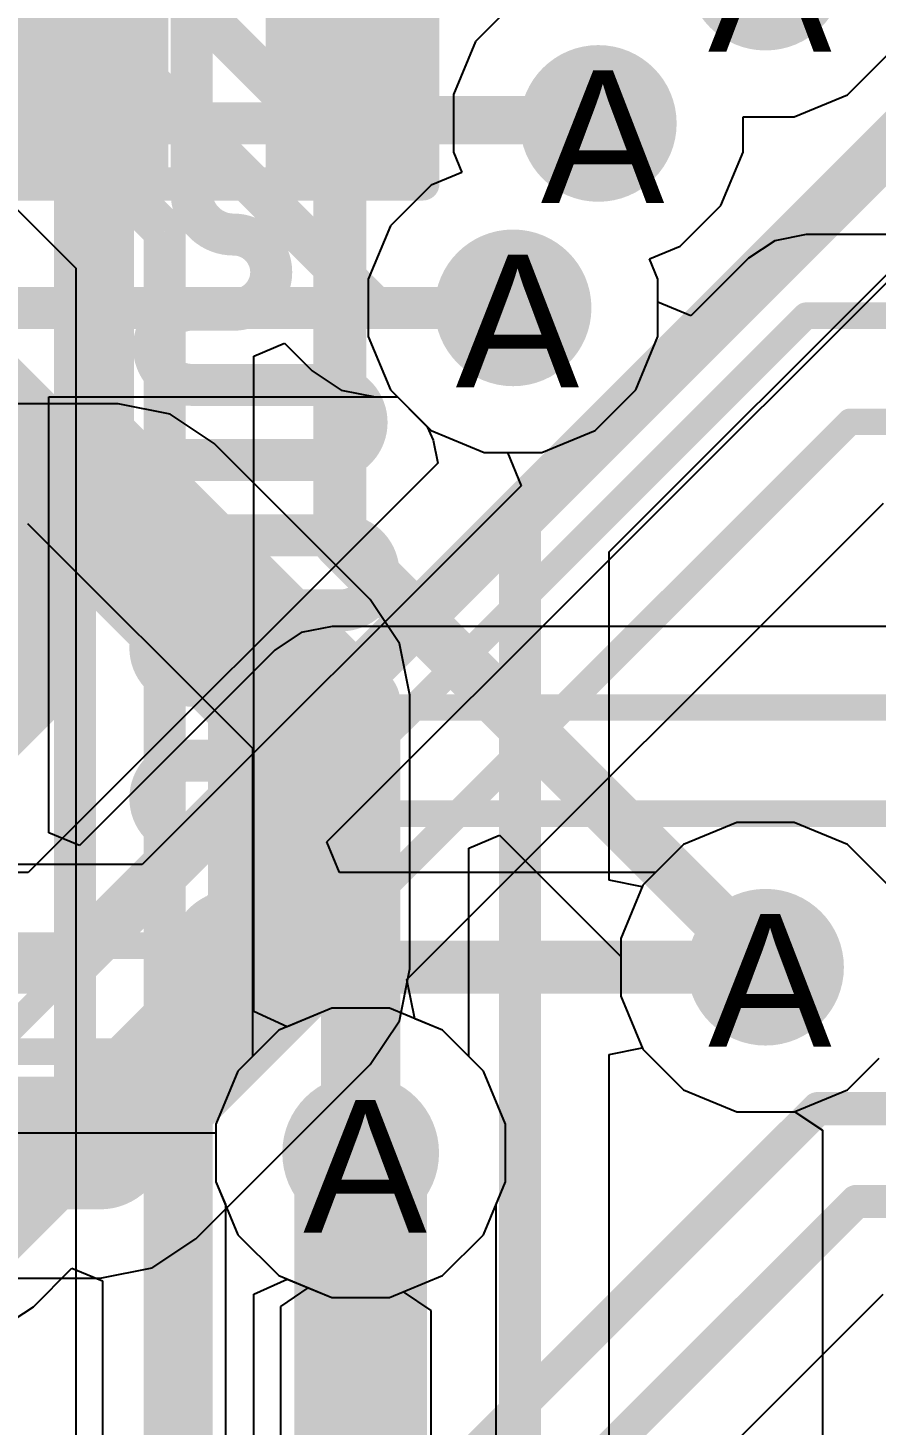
# Model space of a CAD drawing. Header units: inches. Extents: x 0 to 208, y 0 to 213.
# Drawn here: x 5.3409 to 5.4687, y 3.063 to 3.2736 of the extents above; entities that cross this region are included whole.
import ezdxf

# ---------------------------------------------------------------- set-up
doc = ezdxf.new("R2010")
doc.units = ezdxf.units.IN
doc.header["$MEASUREMENT"] = 0
for name, color, linetype in [('Bottom Layer', 5, 'Continuous'), ('Drill Drawing', 1, 'Continuous'), ('L2_GND1', 16, 'Continuous'), ('L3_SIG1', 76, 'Continuous'), ('L4_PWR', 90, 'Continuous'), ('L5_GND2', 156, 'Continuous'), ('L6_SIG2', 130, 'Continuous'), ('L7_GND3', 216, 'Continuous'), ('Top Layer', 1, 'Continuous'), ('Top Overlay', 2, 'Continuous'), ('Top Paste', 8, 'Continuous'), ('Top Solder', 216, 'Continuous'), ('Via Holes', 16, 'Continuous')]:
    doc.layers.add(name, color=color, linetype=linetype)
doc.styles.add('Arial', font='', dxfattribs={"height": 0.2})
doc.styles.get('Arial').set_extended_font_data('Arial')

# ---------------------------------------------------------------- blocks, each defined once
blk = doc.blocks.new('RES_0402_427')
at = {"layer": 'Top Layer'}
for points in [[(-0.0275, -0.0125), (-0.0275, 0.0125), (-0.0095, 0.0125), (-0.0095, -0.0125)], [(0.0095, -0.0125), (0.0095, 0.0125), (0.0275, 0.0125), (0.0275, -0.0125)]]:
    blk.add_hatch(color=1, dxfattribs=at).paths.add_polyline_path(points)
at = {"layer": 'Top Paste'}
for points in [[(-0.0275, -0.0125), (-0.0275, 0.0125), (-0.0095, 0.0125), (-0.0095, -0.0125)], [(0.0095, -0.0125), (0.0095, 0.0125), (0.0275, 0.0125), (0.0275, -0.0125)]]:
    blk.add_hatch(color=8, dxfattribs=at).paths.add_polyline_path(points)
at = {"layer": 'Top Solder'}
for points in [[(-0.02967, -0.01467), (-0.02967, 0.01467), (-0.00733, 0.01467), (-0.00733, -0.01467)], [(0.00733, -0.01467), (0.00733, 0.01467), (0.02967, 0.01467), (0.02967, -0.01467)]]:
    blk.add_hatch(color=216, dxfattribs=at).paths.add_polyline_path(points)
at = {"layer": 'Top Overlay'}
for points in [[(0.031, 0.016, 0.005, 0.005, 0), (-0.031, 0.016, 0.005, 0.005, 0)], [(-0.031, 0.016, 0.005, 0.005, 0), (-0.031, -0.016, 0.005, 0.005, 0)], [(0.031, 0.016, 0.005, 0.005, 0), (0.031, -0.016, 0.005, 0.005, 0)], [(0.031, -0.016, 0.005, 0.005, 0), (-0.031, -0.016, 0.005, 0.005, 0)], [(0.032, -0.017, 0.000127, 0.000127, 0), (-0.032, -0.017, 0.000127, 0.000127, 0)]]:
    blk.add_lwpolyline(points, format="xyseb", dxfattribs=at)
for points in [[(-0.03225, 0.016, 0.0025, 0.0025, 1), (-0.02975, 0.016, 0.0025, 0.0025, 1)], [(-0.03225, 0.016, 0.0025, 0.0025, 1), (-0.02975, 0.016, 0.0025, 0.0025, 1)], [(0.02975, 0.016, 0.0025, 0.0025, 1), (0.03225, 0.016, 0.0025, 0.0025, 1)], [(0.02975, 0.016, 0.0025, 0.0025, 1), (0.03225, 0.016, 0.0025, 0.0025, 1)], [(-0.03225, -0.016, 0.0025, 0.0025, 1), (-0.02975, -0.016, 0.0025, 0.0025, 1)], [(-0.03225, -0.016, 0.0025, 0.0025, 1), (-0.02975, -0.016, 0.0025, 0.0025, 1)], [(0.02975, -0.016, 0.0025, 0.0025, 1), (0.03225, -0.016, 0.0025, 0.0025, 1)], [(0.02975, -0.016, 0.0025, 0.0025, 1), (0.03225, -0.016, 0.0025, 0.0025, 1)], [(-0.03203, -0.017, 0.0000635, 0.0000635, 1), (-0.03197, -0.017, 0.0000635, 0.0000635, 1)], [(0.03197, -0.017, 0.0000635, 0.0000635, 1), (0.03203, -0.017, 0.0000635, 0.0000635, 1)]]:
    blk.add_lwpolyline(points, format="xyseb", close=True, dxfattribs=at)

msp = doc.modelspace()

# ---------------------------------------------------------------- hatches: boundary and pattern name
at = {"layer": 'Bottom Layer'}
h = msp.add_hatch(color=5, dxfattribs=at)
edge = h.paths.add_edge_path()
edge.add_arc((5.452, 3.282), 0.01181, 0, 360)
h = msp.add_hatch(color=5, dxfattribs=at)
edge = h.paths.add_edge_path()
edge.add_arc((5.4268, 3.25919), 0.01181, 0, 360)
h = msp.add_hatch(color=5, dxfattribs=at)
edge = h.paths.add_edge_path()
edge.add_arc((5.41396, 3.23139), 0.01181, 0, 360)
h = msp.add_hatch(color=5, dxfattribs=at)
edge = h.paths.add_edge_path()
edge.add_arc((5.452, 3.132), 0.01181, 0, 360)
h = msp.add_hatch(color=5, dxfattribs=at)
edge = h.paths.add_edge_path()
edge.add_arc((5.391, 3.104), 0.01181, 0, 360)
at = {"layer": 'L2_GND1'}
h = msp.add_hatch(color=16, dxfattribs=at)
edge = h.paths.add_edge_path()
edge.add_arc((5.452, 3.282), 0.01181, 0, 360)
h = msp.add_hatch(color=16, dxfattribs=at)
edge = h.paths.add_edge_path()
edge.add_arc((5.4268, 3.25919), 0.01181, 0, 360)
h = msp.add_hatch(color=16, dxfattribs=at)
edge = h.paths.add_edge_path()
edge.add_arc((5.41396, 3.23139), 0.01181, 0, 360)
h = msp.add_hatch(color=16, dxfattribs=at)
edge = h.paths.add_edge_path()
edge.add_arc((5.452, 3.132), 0.01181, 0, 360)
h = msp.add_hatch(color=16, dxfattribs=at)
edge = h.paths.add_edge_path()
edge.add_arc((5.391, 3.104), 0.01181, 0, 360)
at = {"layer": 'L3_SIG1'}
h = msp.add_hatch(color=76, dxfattribs=at)
edge = h.paths.add_edge_path()
edge.add_arc((5.452, 3.282), 0.01181, 0, 360)
h = msp.add_hatch(color=76, dxfattribs=at)
edge = h.paths.add_edge_path()
edge.add_arc((5.4268, 3.25919), 0.01181, 0, 360)
h = msp.add_hatch(color=76, dxfattribs=at)
edge = h.paths.add_edge_path()
edge.add_arc((5.41396, 3.23139), 0.01181, 0, 360)
h = msp.add_hatch(color=76, dxfattribs=at)
edge = h.paths.add_edge_path()
edge.add_arc((5.452, 3.132), 0.01181, 0, 360)
h = msp.add_hatch(color=76, dxfattribs=at)
edge = h.paths.add_edge_path()
edge.add_arc((5.391, 3.104), 0.01181, 0, 360)
at = {"layer": 'L4_PWR'}
h = msp.add_hatch(color=90, dxfattribs=at)
edge = h.paths.add_edge_path()
edge.add_arc((5.452, 3.282), 0.01181, 0, 360)
h = msp.add_hatch(color=90, dxfattribs=at)
edge = h.paths.add_edge_path()
edge.add_arc((5.4268, 3.25919), 0.01181, 0, 360)
h = msp.add_hatch(color=90, dxfattribs=at)
edge = h.paths.add_edge_path()
edge.add_arc((5.41396, 3.23139), 0.01181, 0, 360)
h = msp.add_hatch(color=90, dxfattribs=at)
edge = h.paths.add_edge_path()
edge.add_arc((5.452, 3.132), 0.01181, 0, 360)
h = msp.add_hatch(color=90, dxfattribs=at)
edge = h.paths.add_edge_path()
edge.add_arc((5.391, 3.104), 0.01181, 0, 360)
at = {"layer": 'L5_GND2'}
h = msp.add_hatch(color=156, dxfattribs=at)
edge = h.paths.add_edge_path()
edge.add_arc((5.452, 3.282), 0.01181, 0, 360)
h = msp.add_hatch(color=156, dxfattribs=at)
edge = h.paths.add_edge_path()
edge.add_arc((5.4268, 3.25919), 0.01181, 0, 360)
h = msp.add_hatch(color=156, dxfattribs=at)
edge = h.paths.add_edge_path()
edge.add_arc((5.41396, 3.23139), 0.01181, 0, 360)
h = msp.add_hatch(color=156, dxfattribs=at)
edge = h.paths.add_edge_path()
edge.add_arc((5.452, 3.132), 0.01181, 0, 360)
h = msp.add_hatch(color=156, dxfattribs=at)
edge = h.paths.add_edge_path()
edge.add_arc((5.391, 3.104), 0.01181, 0, 360)
at = {"layer": 'L6_SIG2'}
h = msp.add_hatch(color=130, dxfattribs=at)
edge = h.paths.add_edge_path()
edge.add_arc((5.452, 3.282), 0.01181, 0, 360)
h = msp.add_hatch(color=130, dxfattribs=at)
edge = h.paths.add_edge_path()
edge.add_arc((5.4268, 3.25919), 0.01181, 0, 360)
h = msp.add_hatch(color=130, dxfattribs=at)
edge = h.paths.add_edge_path()
edge.add_arc((5.41396, 3.23139), 0.01181, 0, 360)
h = msp.add_hatch(color=130, dxfattribs=at)
edge = h.paths.add_edge_path()
edge.add_arc((5.452, 3.132), 0.01181, 0, 360)
h = msp.add_hatch(color=130, dxfattribs=at)
edge = h.paths.add_edge_path()
edge.add_arc((5.391, 3.104), 0.01181, 0, 360)
at = {"layer": 'L7_GND3'}
h = msp.add_hatch(color=216, dxfattribs=at)
edge = h.paths.add_edge_path()
edge.add_arc((5.452, 3.282), 0.01181, 0, 360)
h = msp.add_hatch(color=216, dxfattribs=at)
edge = h.paths.add_edge_path()
edge.add_arc((5.4268, 3.25919), 0.01181, 0, 360)
h = msp.add_hatch(color=216, dxfattribs=at)
edge = h.paths.add_edge_path()
edge.add_arc((5.41396, 3.23139), 0.01181, 0, 360)
h = msp.add_hatch(color=216, dxfattribs=at)
edge = h.paths.add_edge_path()
edge.add_arc((5.452, 3.132), 0.01181, 0, 360)
h = msp.add_hatch(color=216, dxfattribs=at)
edge = h.paths.add_edge_path()
edge.add_arc((5.391, 3.104), 0.01181, 0, 360)
at = {"layer": 'Top Layer'}
h = msp.add_hatch(color=1, dxfattribs=at)
edge = h.paths.add_edge_path()
edge.add_arc((5.452, 3.282), 0.01181, 0, 360)
h = msp.add_hatch(color=1, dxfattribs=at)
edge = h.paths.add_edge_path()
edge.add_arc((5.4268, 3.25919), 0.01181, 0, 360)
h = msp.add_hatch(color=1, dxfattribs=at)
edge = h.paths.add_edge_path()
edge.add_arc((5.41396, 3.23139), 0.01181, 0, 360)
h = msp.add_hatch(color=1, dxfattribs=at)
edge = h.paths.add_edge_path()
edge.add_arc((5.452, 3.132), 0.01181, 0, 360)
h = msp.add_hatch(color=1, dxfattribs=at)
edge = h.paths.add_edge_path()
edge.add_arc((5.391, 3.104), 0.01181, 0, 360)
at = {"layer": 'Via Holes'}
h = msp.add_hatch(color=7, dxfattribs=at)
edge = h.paths.add_edge_path()
edge.add_arc((5.4268, 3.25919), 0.00591, 0, 360)
h = msp.add_hatch(color=7, dxfattribs=at)
edge = h.paths.add_edge_path()
edge.add_arc((5.41396, 3.23139), 0.00591, 0, 360)
h = msp.add_hatch(color=7, dxfattribs=at)
edge = h.paths.add_edge_path()
edge.add_arc((5.452, 3.132), 0.00591, 0, 360)
h = msp.add_hatch(color=7, dxfattribs=at)
edge = h.paths.add_edge_path()
edge.add_arc((5.391, 3.104), 0.00591, 0, 360)

# ---------------------------------------------------------------- linework, layer by layer
at = {"layer": 'Bottom Layer'}
for p, q in [((5.31462, 3.27084), (5.34807, 3.23739)), ((5.46436, 3.26351), (5.47049, 3.26965)), ((5.45634, 3.26019), (5.46436, 3.26351)), ((5.44861, 3.25485), (5.44861, 3.26019)), ((5.44861, 3.26019), (5.45634, 3.26019)), ((5.44529, 3.24683), (5.44861, 3.25485)), ((5.43916, 3.2407), (5.44529, 3.24683)), ((5.43451, 3.23877), (5.43916, 3.2407)), ((5.34807, 3.23739), (5.34807, 2.87442)), ((5.43577, 3.23573), (5.43451, 3.23877)), ((5.43577, 3.22705), (5.43577, 3.23573)), ((5.43245, 3.21903), (5.43577, 3.22705)), ((5.37492, 3.22413), (5.37954, 3.22605)), ((5.37954, 3.22605), (5.38369, 3.2219)), ((5.37492, 3.1253), (5.37492, 3.22413)), ((5.38369, 3.2219), (5.38804, 3.21899)), ((5.38804, 3.21899), (5.39318, 3.21797)), ((5.42632, 3.2129), (5.43245, 3.21903)), ((5.39318, 3.21797), (5.39654, 3.21797)), ((5.39654, 3.21797), (5.40161, 3.2129)), ((5.40161, 3.2129), (5.40962, 3.20958)), ((5.4183, 3.20958), (5.42632, 3.2129)), ((5.40962, 3.20958), (5.4183, 3.20958)), ((5.44766, 3.15381), (5.43965, 3.15049)), ((5.45634, 3.15381), (5.44766, 3.15381)), ((5.46436, 3.15049), (5.45634, 3.15381)), ((5.43965, 3.15049), (5.43351, 3.14435)), ((5.47049, 3.14435), (5.46436, 3.15049)), ((5.43351, 3.14435), (5.43019, 3.13634)), ((5.43019, 3.13634), (5.43019, 3.12766)), ((5.43019, 3.12766), (5.43351, 3.11965)), ((5.38666, 3.12581), (5.37992, 3.12302)), ((5.39534, 3.12581), (5.38666, 3.12581)), ((5.40335, 3.12249), (5.39534, 3.12581)), ((5.37992, 3.12302), (5.37492, 3.1253)), ((5.40949, 3.11635), (5.40335, 3.12249)), ((5.43351, 3.11965), (5.43965, 3.11351)), ((5.46436, 3.11351), (5.46914, 3.1183)), ((5.41281, 3.10834), (5.40949, 3.11635)), ((5.43965, 3.11351), (5.44766, 3.11019)), ((5.45634, 3.11019), (5.46436, 3.11351)), ((5.44766, 3.11019), (5.45634, 3.11019)), ((5.41281, 3.09966), (5.41281, 3.10834)), ((5.40949, 3.09165), (5.41281, 3.09966)), ((5.40335, 3.08551), (5.40949, 3.09165)), ((5.39534, 3.08219), (5.40335, 3.08551)), ((5.37492, 3.0827), (5.37992, 3.08498)), ((5.37992, 3.08498), (5.38666, 3.08219)), ((5.37492, 2.87442), (5.37492, 3.0827)), ((5.38666, 3.08219), (5.39534, 3.08219))]:
    msp.add_line(p, q, dxfattribs=at)
for points in [[(5.32719, 3.31576, 0.00633, 0.00633, 0), (5.38279, 3.26016, 0.00633, 0.00633, 0)], [(5.32451, 3.30006, 0.00633, 0.00633, 0), (5.39318, 3.23139, 0.00633, 0.00633, 0)], [(5.32018, 3.28426, 0.00633, 0.00633, 0), (5.36149, 3.24295, 0.00633, 0.00633, 0)], [(5.38279, 3.26016, 0.00633, 0.00633, 0), (5.42583, 3.26016, 0.00633, 0.00633, 0)], [(5.42583, 3.26016, 0.008, 0.008, 0), (5.4268, 3.25919, 0.008, 0.008, 0)], [(5.30455, 3.25014, 0.012, 0.012, 0), (5.34103, 3.21366, 0.012, 0.012, 0)], [(5.36149, 2.857, 0.00633, 0.00633, 0), (5.36149, 3.24295, 0.00633, 0.00633, 0)], [(5.41097, 3.23438, 0.008, 0.008, 0), (5.41396, 3.23139, 0.008, 0.008, 0)], [(5.39318, 3.23139, 0.00633, 0.00633, 0), (5.41396, 3.23139, 0.00633, 0.00633, 0)], [(5.34103, 3.17399, 0.012, 0.012, 0), (5.34103, 3.21366, 0.012, 0.012, 0)], [(5.32311, 3.15607, 0.012, 0.012, 0), (5.34103, 3.17399, 0.012, 0.012, 0)]]:
    msp.add_lwpolyline(points, format="xyseb", dxfattribs=at)
for points in [[(5.38121, 3.26016, 0.00316, 0.00316, 1), (5.38437, 3.26016, 0.00316, 0.00316, 1)], [(5.38121, 3.26016, 0.00316, 0.00316, 1), (5.38437, 3.26016, 0.00316, 0.00316, 1)], [(5.42383, 3.26016, 0.004, 0.004, 1), (5.42783, 3.26016, 0.004, 0.004, 1)], [(5.42425, 3.26016, 0.00316, 0.00316, 1), (5.42741, 3.26016, 0.00316, 0.00316, 1)], [(5.4248, 3.25919, 0.004, 0.004, 1), (5.4288, 3.25919, 0.004, 0.004, 1)], [(5.35991, 3.24295, 0.00316, 0.00316, 1), (5.36308, 3.24295, 0.00316, 0.00316, 1)], [(5.35991, 3.24295, 0.00316, 0.00316, 1), (5.36308, 3.24295, 0.00316, 0.00316, 1)], [(5.40897, 3.23438, 0.004, 0.004, 1), (5.41297, 3.23438, 0.004, 0.004, 1)], [(5.41196, 3.23139, 0.004, 0.004, 1), (5.41596, 3.23139, 0.004, 0.004, 1)], [(5.3916, 3.23139, 0.00316, 0.00316, 1), (5.39476, 3.23139, 0.00316, 0.00316, 1)], [(5.3916, 3.23139, 0.00316, 0.00316, 1), (5.39476, 3.23139, 0.00316, 0.00316, 1)], [(5.41238, 3.23139, 0.00316, 0.00316, 1), (5.41555, 3.23139, 0.00316, 0.00316, 1)], [(5.33803, 3.21366, 0.006, 0.006, 1), (5.34403, 3.21366, 0.006, 0.006, 1)], [(5.33803, 3.21366, 0.006, 0.006, 1), (5.34403, 3.21366, 0.006, 0.006, 1)], [(5.33803, 3.17399, 0.006, 0.006, 1), (5.34403, 3.17399, 0.006, 0.006, 1)], [(5.33803, 3.17399, 0.006, 0.006, 1), (5.34403, 3.17399, 0.006, 0.006, 1)]]:
    msp.add_lwpolyline(points, format="xyseb", close=True, dxfattribs=at)
at = {"layer": 'L2_GND1'}
for p, q in [((5.46436, 3.26351), (5.47049, 3.26965)), ((5.45634, 3.26019), (5.46436, 3.26351)), ((5.44861, 3.25485), (5.44861, 3.26019)), ((5.44861, 3.26019), (5.45634, 3.26019)), ((5.44529, 3.24683), (5.44861, 3.25485)), ((5.43916, 3.2407), (5.44529, 3.24683)), ((5.43451, 3.23877), (5.43916, 3.2407)), ((5.43577, 3.23573), (5.43451, 3.23877)), ((5.43577, 3.22705), (5.43577, 3.23573)), ((5.43245, 3.21903), (5.43577, 3.22705)), ((5.42632, 3.2129), (5.43245, 3.21903)), ((5.344, 3.15227), (5.344, 3.21797)), ((5.344, 3.21797), (5.39654, 3.21797)), ((5.39654, 3.21797), (5.40161, 3.2129)), ((5.40161, 3.2129), (5.40962, 3.20958)), ((5.4183, 3.20958), (5.42632, 3.2129)), ((5.40962, 3.20958), (5.4183, 3.20958)), ((5.38203, 3.18245), (5.37806, 3.1798)), ((5.38672, 3.18338), (5.38203, 3.18245)), ((5.49769, 3.18338), (5.38672, 3.18338)), ((5.37806, 3.1798), (5.34862, 3.15036)), ((5.34862, 3.15036), (5.344, 3.15227))]:
    msp.add_line(p, q, dxfattribs=at)
for points in [[(5.19736, 3.25919, 0.00633, 0.00633, 0), (5.4268, 3.25919, 0.00633, 0.00633, 0)], [(5.20796, 3.23139, 0.00633, 0.00633, 0), (5.41396, 3.23139, 0.00633, 0.00633, 0)], [(5.05257, 2.837, 0.004, 0.004, 0), (5.38672, 3.17115, 0.004, 0.004, 0)], [(5.38672, 3.17115, 0.004, 0.004, 0), (5.50711, 3.17115, 0.004, 0.004, 0)], [(5.05919, 2.821, 0.004, 0.004, 0), (5.39334, 3.15515, 0.004, 0.004, 0)], [(5.39334, 3.15515, 0.004, 0.004, 0), (5.50711, 3.15515, 0.004, 0.004, 0)]]:
    msp.add_lwpolyline(points, format="xyseb", dxfattribs=at)
for points in [[(5.42522, 3.25919, 0.00316, 0.00316, 1), (5.42838, 3.25919, 0.00316, 0.00316, 1)], [(5.41238, 3.23139, 0.00316, 0.00316, 1), (5.41555, 3.23139, 0.00316, 0.00316, 1)], [(5.38572, 3.17115, 0.002, 0.002, 1), (5.38772, 3.17115, 0.002, 0.002, 1)], [(5.38572, 3.17115, 0.002, 0.002, 1), (5.38772, 3.17115, 0.002, 0.002, 1)], [(5.39234, 3.15515, 0.002, 0.002, 1), (5.39434, 3.15515, 0.002, 0.002, 1)], [(5.39234, 3.15515, 0.002, 0.002, 1), (5.39434, 3.15515, 0.002, 0.002, 1)]]:
    msp.add_lwpolyline(points, format="xyseb", close=True, dxfattribs=at)
at = {"layer": 'L3_SIG1'}
for p, q in [((5.42842, 3.19461), (5.51468, 3.28086)), ((5.42842, 3.14514), (5.42842, 3.19461)), ((5.44766, 3.15381), (5.43965, 3.15049)), ((5.45634, 3.15381), (5.44766, 3.15381)), ((5.46436, 3.15049), (5.45634, 3.15381)), ((5.43965, 3.15049), (5.43351, 3.14435)), ((5.47049, 3.14435), (5.46436, 3.15049)), ((5.43342, 3.14414), (5.42842, 3.14514)), ((5.43351, 3.14435), (5.43342, 3.14414)), ((5.42842, 3.11886), (5.43342, 3.11986)), ((5.43342, 3.11986), (5.43351, 3.11965)), ((5.43351, 3.11965), (5.43965, 3.11351)), ((5.42842, 2.849), (5.42842, 3.11886)), ((5.46436, 3.11351), (5.46914, 3.1183)), ((5.43965, 3.11351), (5.44766, 3.11019)), ((5.45634, 3.11019), (5.46436, 3.11351)), ((5.44766, 3.11019), (5.45634, 3.11019)), ((5.34168, 3.08083), (5.34748, 3.08663)), ((5.34748, 3.08663), (5.3521, 3.08471)), ((5.3521, 3.08471), (5.3521, 3.00084)), ((5.37895, 3.08088), (5.3831, 3.08366)), ((5.3831, 3.08366), (5.38666, 3.08219)), ((5.38666, 3.08219), (5.39534, 3.08219)), ((5.39534, 3.08219), (5.39742, 3.08305)), ((5.39742, 3.08305), (5.40158, 3.08027)), ((5.33733, 3.07792), (5.34168, 3.08083)), ((5.37895, 2.99528), (5.37895, 3.08088)), ((5.40158, 3.08027), (5.40158, 2.85456))]:
    msp.add_line(p, q, dxfattribs=at)
for points in [[(5.415, 3.20017, 0.00633, 0.00633, 0), (5.54072, 3.32588, 0.00633, 0.00633, 0)], [(5.34798, 3.10611, 0.00633, 0.00633, 0), (5.34798, 3.31168, 0.00633, 0.00633, 0)], [(5.36552, 3.26616, 0.00633, 0.00633, 0), (5.36552, 3.28552, 0.00633, 0.00633, 0)], [(5.36552, 3.24877, 0.00633, 0.00633, 0), (5.36552, 3.26616, 0.00633, 0.00633, 0)], [(5.37185, 3.24244, 0.00633, 0.00633, -0.414214), (5.36552, 3.24877, 0.00633, 0.00633, 0)], [(5.37185, 3.24244, 0.00633, 0.00633, 0), (5.37185, 3.24244, 0.00633, 0.00633, 0)], [(5.37185, 3.24244, 0.00633, 0.00633, -0.414214), (5.37752, 3.23677, 0.00633, 0.00633, 0)], [(5.37752, 3.23677, 0.00633, 0.00633, -0.414214), (5.37185, 3.23111, 0.00633, 0.00633, 0)], [(5.37752, 3.23677, 0.00633, 0.00633, 0), (5.37752, 3.23677, 0.00633, 0.00633, 0)], [(5.35986, 3.22544, 0.00633, 0.00633, -0.414214), (5.36552, 3.23111, 0.00633, 0.00633, 0)], [(5.36552, 3.23111, 0.00633, 0.00633, 0), (5.37185, 3.23111, 0.00633, 0.00633, 0)], [(5.35986, 3.22544, 0.00633, 0.00633, 0), (5.35986, 3.22544, 0.00633, 0.00633, 0)], [(5.36552, 3.21978, 0.00633, 0.00633, -0.414214), (5.35986, 3.22544, 0.00633, 0.00633, 0)], [(5.36552, 3.21978, 0.00633, 0.00633, 0), (5.38623, 3.21978, 0.00633, 0.00633, 0)], [(5.38623, 3.21978, 0.00633, 0.00633, -0.414214), (5.39189, 3.21411, 0.00633, 0.00633, 0)], [(5.39189, 3.21411, 0.00633, 0.00633, -0.414214), (5.38623, 3.20845, 0.00633, 0.00633, 0)], [(5.39189, 3.21411, 0.00633, 0.00633, 0), (5.39189, 3.21411, 0.00633, 0.00633, 0)], [(5.35931, 3.20278, 0.00633, 0.00633, -0.414214), (5.36498, 3.20845, 0.00633, 0.00633, 0)], [(5.36498, 3.20845, 0.00633, 0.00633, 0), (5.38623, 3.20845, 0.00633, 0.00633, 0)], [(5.35931, 3.20278, 0.00633, 0.00633, 0), (5.35931, 3.20278, 0.00633, 0.00633, 0)], [(5.36498, 3.19712, 0.00633, 0.00633, -0.414214), (5.35931, 3.20278, 0.00633, 0.00633, 0)], [(5.415, 2.849, 0.00633, 0.00633, 0), (5.415, 3.20017, 0.00633, 0.00633, 0)], [(5.36498, 3.19712, 0.00633, 0.00633, 0), (5.38802, 3.19712, 0.00633, 0.00633, 0)], [(5.38802, 3.19712, 0.00633, 0.00633, -0.414214), (5.39368, 3.19145, 0.00633, 0.00633, 0)], [(5.39368, 3.19145, 0.00633, 0.00633, -0.414214), (5.38802, 3.18579, 0.00633, 0.00633, 0)], [(5.39368, 3.19145, 0.00633, 0.00633, 0), (5.39368, 3.19145, 0.00633, 0.00633, 0)], [(5.35931, 3.18012, 0.00633, 0.00633, -0.414214), (5.36498, 3.18579, 0.00633, 0.00633, 0)], [(5.36498, 3.18579, 0.00633, 0.00633, 0), (5.38802, 3.18579, 0.00633, 0.00633, 0)], [(5.35931, 3.18012, 0.00633, 0.00633, 0), (5.35931, 3.18012, 0.00633, 0.00633, 0)], [(5.36498, 3.17446, 0.00633, 0.00633, -0.414214), (5.35931, 3.18012, 0.00633, 0.00633, 0)], [(5.36498, 3.17446, 0.00633, 0.00633, 0), (5.38802, 3.17446, 0.00633, 0.00633, 0)], [(5.38802, 3.17446, 0.00633, 0.00633, -0.414214), (5.39368, 3.16879, 0.00633, 0.00633, 0)], [(5.39368, 3.16879, 0.00633, 0.00633, -0.414214), (5.38802, 3.16313, 0.00633, 0.00633, 0)], [(5.39368, 3.16879, 0.00633, 0.00633, 0), (5.39368, 3.16879, 0.00633, 0.00633, 0)], [(5.35931, 3.15746, 0.00633, 0.00633, -0.414214), (5.36498, 3.16313, 0.00633, 0.00633, 0)], [(5.36498, 3.16313, 0.00633, 0.00633, 0), (5.38802, 3.16313, 0.00633, 0.00633, 0)], [(5.35931, 3.15746, 0.00633, 0.00633, 0), (5.35931, 3.15746, 0.00633, 0.00633, 0)], [(5.36498, 3.1518, 0.00633, 0.00633, -0.414214), (5.35931, 3.15746, 0.00633, 0.00633, 0)], [(5.36498, 3.1518, 0.00633, 0.00633, 0), (5.38802, 3.1518, 0.00633, 0.00633, 0)], [(5.38802, 3.1518, 0.00633, 0.00633, -0.414214), (5.39368, 3.14613, 0.00633, 0.00633, 0)], [(5.39368, 3.14613, 0.00633, 0.00633, -0.414214), (5.38802, 3.14047, 0.00633, 0.00633, 0)], [(5.39368, 3.14613, 0.00633, 0.00633, 0), (5.39368, 3.14613, 0.00633, 0.00633, 0)], [(5.36552, 3.13414, 0.00633, 0.00633, -0.414214), (5.37185, 3.14047, 0.00633, 0.00633, 0)], [(5.37185, 3.14047, 0.00633, 0.00633, 0), (5.38802, 3.14047, 0.00633, 0.00633, 0)], [(5.36552, 3.11964, 0.00633, 0.00633, 0), (5.36552, 3.13414, 0.00633, 0.00633, 0)], [(5.36552, 2.99528, 0.00633, 0.00633, 0), (5.36552, 3.11964, 0.00633, 0.00633, 0)], [(5.33219, 3.09032, 0.00633, 0.00633, 0), (5.34798, 3.10611, 0.00633, 0.00633, 0)]]:
    msp.add_lwpolyline(points, format="xyseb", dxfattribs=at)
for points in [[(5.36394, 3.26616, 0.00316, 0.00316, 1), (5.36711, 3.26616, 0.00316, 0.00316, 1)], [(5.36394, 3.26616, 0.00316, 0.00316, 1), (5.36711, 3.26616, 0.00316, 0.00316, 1)], [(5.36394, 3.24877, 0.00316, 0.00316, 1), (5.36711, 3.24877, 0.00316, 0.00316, 1)], [(5.36394, 3.24877, 0.00316, 0.00316, 1), (5.36711, 3.24877, 0.00316, 0.00316, 1)], [(5.37027, 3.24244, 0.00316, 0.00316, 1), (5.37344, 3.24244, 0.00316, 0.00316, 1)], [(5.37027, 3.24244, 0.00316, 0.00316, 1), (5.37344, 3.24244, 0.00316, 0.00316, 1)], [(5.37027, 3.24244, 0.00316, 0.00316, 1), (5.37344, 3.24244, 0.00316, 0.00316, 1)], [(5.37027, 3.24244, 0.00316, 0.00316, 1), (5.37344, 3.24244, 0.00316, 0.00316, 1)], [(5.37594, 3.23677, 0.00316, 0.00316, 1), (5.3791, 3.23677, 0.00316, 0.00316, 1)], [(5.37594, 3.23677, 0.00316, 0.00316, 1), (5.3791, 3.23677, 0.00316, 0.00316, 1)], [(5.37594, 3.23677, 0.00316, 0.00316, 1), (5.3791, 3.23677, 0.00316, 0.00316, 1)], [(5.37594, 3.23677, 0.00316, 0.00316, 1), (5.3791, 3.23677, 0.00316, 0.00316, 1)], [(5.36394, 3.23111, 0.00316, 0.00316, 1), (5.36711, 3.23111, 0.00316, 0.00316, 1)], [(5.36394, 3.23111, 0.00316, 0.00316, 1), (5.36711, 3.23111, 0.00316, 0.00316, 1)], [(5.37027, 3.23111, 0.00316, 0.00316, 1), (5.37344, 3.23111, 0.00316, 0.00316, 1)], [(5.37027, 3.23111, 0.00316, 0.00316, 1), (5.37344, 3.23111, 0.00316, 0.00316, 1)], [(5.35828, 3.22544, 0.00316, 0.00316, 1), (5.36144, 3.22544, 0.00316, 0.00316, 1)], [(5.35828, 3.22544, 0.00316, 0.00316, 1), (5.36144, 3.22544, 0.00316, 0.00316, 1)], [(5.35828, 3.22544, 0.00316, 0.00316, 1), (5.36144, 3.22544, 0.00316, 0.00316, 1)], [(5.35828, 3.22544, 0.00316, 0.00316, 1), (5.36144, 3.22544, 0.00316, 0.00316, 1)], [(5.36394, 3.21978, 0.00316, 0.00316, 1), (5.36711, 3.21978, 0.00316, 0.00316, 1)], [(5.36394, 3.21978, 0.00316, 0.00316, 1), (5.36711, 3.21978, 0.00316, 0.00316, 1)], [(5.38464, 3.21978, 0.00316, 0.00316, 1), (5.38781, 3.21978, 0.00316, 0.00316, 1)], [(5.38464, 3.21978, 0.00316, 0.00316, 1), (5.38781, 3.21978, 0.00316, 0.00316, 1)], [(5.39031, 3.21411, 0.00316, 0.00316, 1), (5.39347, 3.21411, 0.00316, 0.00316, 1)], [(5.39031, 3.21411, 0.00316, 0.00316, 1), (5.39347, 3.21411, 0.00316, 0.00316, 1)], [(5.39031, 3.21411, 0.00316, 0.00316, 1), (5.39347, 3.21411, 0.00316, 0.00316, 1)], [(5.39031, 3.21411, 0.00316, 0.00316, 1), (5.39347, 3.21411, 0.00316, 0.00316, 1)], [(5.3634, 3.20845, 0.00316, 0.00316, 1), (5.36656, 3.20845, 0.00316, 0.00316, 1)], [(5.3634, 3.20845, 0.00316, 0.00316, 1), (5.36656, 3.20845, 0.00316, 0.00316, 1)], [(5.38464, 3.20845, 0.00316, 0.00316, 1), (5.38781, 3.20845, 0.00316, 0.00316, 1)], [(5.38464, 3.20845, 0.00316, 0.00316, 1), (5.38781, 3.20845, 0.00316, 0.00316, 1)], [(5.35773, 3.20278, 0.00316, 0.00316, 1), (5.3609, 3.20278, 0.00316, 0.00316, 1)], [(5.35773, 3.20278, 0.00316, 0.00316, 1), (5.3609, 3.20278, 0.00316, 0.00316, 1)], [(5.35773, 3.20278, 0.00316, 0.00316, 1), (5.3609, 3.20278, 0.00316, 0.00316, 1)], [(5.35773, 3.20278, 0.00316, 0.00316, 1), (5.3609, 3.20278, 0.00316, 0.00316, 1)], [(5.41342, 3.20017, 0.00316, 0.00316, 1), (5.41658, 3.20017, 0.00316, 0.00316, 1)], [(5.41342, 3.20017, 0.00316, 0.00316, 1), (5.41658, 3.20017, 0.00316, 0.00316, 1)], [(5.3634, 3.19712, 0.00316, 0.00316, 1), (5.36656, 3.19712, 0.00316, 0.00316, 1)], [(5.3634, 3.19712, 0.00316, 0.00316, 1), (5.36656, 3.19712, 0.00316, 0.00316, 1)], [(5.38644, 3.19712, 0.00316, 0.00316, 1), (5.3896, 3.19712, 0.00316, 0.00316, 1)], [(5.38644, 3.19712, 0.00316, 0.00316, 1), (5.3896, 3.19712, 0.00316, 0.00316, 1)], [(5.3921, 3.19145, 0.00316, 0.00316, 1), (5.39527, 3.19145, 0.00316, 0.00316, 1)], [(5.3921, 3.19145, 0.00316, 0.00316, 1), (5.39527, 3.19145, 0.00316, 0.00316, 1)], [(5.3921, 3.19145, 0.00316, 0.00316, 1), (5.39527, 3.19145, 0.00316, 0.00316, 1)], [(5.3921, 3.19145, 0.00316, 0.00316, 1), (5.39527, 3.19145, 0.00316, 0.00316, 1)], [(5.3634, 3.18579, 0.00316, 0.00316, 1), (5.36656, 3.18579, 0.00316, 0.00316, 1)], [(5.3634, 3.18579, 0.00316, 0.00316, 1), (5.36656, 3.18579, 0.00316, 0.00316, 1)], [(5.38644, 3.18579, 0.00316, 0.00316, 1), (5.3896, 3.18579, 0.00316, 0.00316, 1)], [(5.38644, 3.18579, 0.00316, 0.00316, 1), (5.3896, 3.18579, 0.00316, 0.00316, 1)], [(5.35773, 3.18012, 0.00316, 0.00316, 1), (5.3609, 3.18012, 0.00316, 0.00316, 1)], [(5.35773, 3.18012, 0.00316, 0.00316, 1), (5.3609, 3.18012, 0.00316, 0.00316, 1)], [(5.35773, 3.18012, 0.00316, 0.00316, 1), (5.3609, 3.18012, 0.00316, 0.00316, 1)], [(5.35773, 3.18012, 0.00316, 0.00316, 1), (5.3609, 3.18012, 0.00316, 0.00316, 1)], [(5.3634, 3.17446, 0.00316, 0.00316, 1), (5.36656, 3.17446, 0.00316, 0.00316, 1)], [(5.3634, 3.17446, 0.00316, 0.00316, 1), (5.36656, 3.17446, 0.00316, 0.00316, 1)], [(5.38644, 3.17446, 0.00316, 0.00316, 1), (5.3896, 3.17446, 0.00316, 0.00316, 1)], [(5.38644, 3.17446, 0.00316, 0.00316, 1), (5.3896, 3.17446, 0.00316, 0.00316, 1)], [(5.3921, 3.16879, 0.00316, 0.00316, 1), (5.39527, 3.16879, 0.00316, 0.00316, 1)], [(5.3921, 3.16879, 0.00316, 0.00316, 1), (5.39527, 3.16879, 0.00316, 0.00316, 1)], [(5.3921, 3.16879, 0.00316, 0.00316, 1), (5.39527, 3.16879, 0.00316, 0.00316, 1)], [(5.3921, 3.16879, 0.00316, 0.00316, 1), (5.39527, 3.16879, 0.00316, 0.00316, 1)], [(5.3634, 3.16313, 0.00316, 0.00316, 1), (5.36656, 3.16313, 0.00316, 0.00316, 1)], [(5.3634, 3.16313, 0.00316, 0.00316, 1), (5.36656, 3.16313, 0.00316, 0.00316, 1)], [(5.38644, 3.16313, 0.00316, 0.00316, 1), (5.3896, 3.16313, 0.00316, 0.00316, 1)], [(5.38644, 3.16313, 0.00316, 0.00316, 1), (5.3896, 3.16313, 0.00316, 0.00316, 1)], [(5.35773, 3.15746, 0.00316, 0.00316, 1), (5.3609, 3.15746, 0.00316, 0.00316, 1)], [(5.35773, 3.15746, 0.00316, 0.00316, 1), (5.3609, 3.15746, 0.00316, 0.00316, 1)], [(5.35773, 3.15746, 0.00316, 0.00316, 1), (5.3609, 3.15746, 0.00316, 0.00316, 1)], [(5.35773, 3.15746, 0.00316, 0.00316, 1), (5.3609, 3.15746, 0.00316, 0.00316, 1)], [(5.3634, 3.1518, 0.00316, 0.00316, 1), (5.36656, 3.1518, 0.00316, 0.00316, 1)], [(5.3634, 3.1518, 0.00316, 0.00316, 1), (5.36656, 3.1518, 0.00316, 0.00316, 1)], [(5.38644, 3.1518, 0.00316, 0.00316, 1), (5.3896, 3.1518, 0.00316, 0.00316, 1)], [(5.38644, 3.1518, 0.00316, 0.00316, 1), (5.3896, 3.1518, 0.00316, 0.00316, 1)], [(5.3921, 3.14613, 0.00316, 0.00316, 1), (5.39527, 3.14613, 0.00316, 0.00316, 1)], [(5.3921, 3.14613, 0.00316, 0.00316, 1), (5.39527, 3.14613, 0.00316, 0.00316, 1)], [(5.3921, 3.14613, 0.00316, 0.00316, 1), (5.39527, 3.14613, 0.00316, 0.00316, 1)], [(5.3921, 3.14613, 0.00316, 0.00316, 1), (5.39527, 3.14613, 0.00316, 0.00316, 1)], [(5.37027, 3.14047, 0.00316, 0.00316, 1), (5.37344, 3.14047, 0.00316, 0.00316, 1)], [(5.37027, 3.14047, 0.00316, 0.00316, 1), (5.37344, 3.14047, 0.00316, 0.00316, 1)], [(5.38644, 3.14047, 0.00316, 0.00316, 1), (5.3896, 3.14047, 0.00316, 0.00316, 1)], [(5.38644, 3.14047, 0.00316, 0.00316, 1), (5.3896, 3.14047, 0.00316, 0.00316, 1)], [(5.36394, 3.13414, 0.00316, 0.00316, 1), (5.36711, 3.13414, 0.00316, 0.00316, 1)], [(5.36394, 3.13414, 0.00316, 0.00316, 1), (5.36711, 3.13414, 0.00316, 0.00316, 1)], [(5.36394, 3.11964, 0.00316, 0.00316, 1), (5.36711, 3.11964, 0.00316, 0.00316, 1)], [(5.36394, 3.11964, 0.00316, 0.00316, 1), (5.36711, 3.11964, 0.00316, 0.00316, 1)], [(5.3464, 3.10611, 0.00316, 0.00316, 1), (5.34957, 3.10611, 0.00316, 0.00316, 1)], [(5.3464, 3.10611, 0.00316, 0.00316, 1), (5.34957, 3.10611, 0.00316, 0.00316, 1)]]:
    msp.add_lwpolyline(points, format="xyseb", close=True, dxfattribs=at)
at = {"layer": 'L4_PWR'}
for p, q in [((5.41445, 3.27768), (5.40831, 3.27154)), ((5.40831, 3.27154), (5.40499, 3.26353)), ((5.46436, 3.26351), (5.47049, 3.26965)), ((5.40499, 3.26353), (5.40499, 3.25485)), ((5.45634, 3.26019), (5.46436, 3.26351)), ((5.44861, 3.25485), (5.44861, 3.26019)), ((5.44861, 3.26019), (5.45634, 3.26019)), ((5.40499, 3.25485), (5.40625, 3.2518)), ((5.44529, 3.24683), (5.44861, 3.25485)), ((5.40625, 3.2518), (5.40161, 3.24988)), ((5.40161, 3.24988), (5.39547, 3.24374)), ((5.43916, 3.2407), (5.44529, 3.24683)), ((5.39547, 3.24374), (5.39215, 3.23573)), ((5.43451, 3.23877), (5.43916, 3.2407)), ((5.43577, 3.23573), (5.43451, 3.23877)), ((5.39215, 3.23573), (5.39215, 3.22705)), ((5.43577, 3.22705), (5.43577, 3.23573)), ((5.39215, 3.22705), (5.39547, 3.21903)), ((5.43245, 3.21903), (5.43577, 3.22705)), ((5.39547, 3.21903), (5.40161, 3.2129)), ((5.42632, 3.2129), (5.43245, 3.21903)), ((5.35448, 3.21691), (5.32344, 3.21691)), ((5.36229, 3.21536), (5.35448, 3.21691)), ((5.3689, 3.21094), (5.36229, 3.21536)), ((5.40161, 3.2129), (5.40962, 3.20958)), ((5.4183, 3.20958), (5.42632, 3.2129)), ((5.39242, 3.18742), (5.3689, 3.21094)), ((5.40962, 3.20958), (5.4183, 3.20958)), ((5.39684, 3.1808), (5.39242, 3.18742)), ((5.39839, 3.173), (5.39684, 3.1808)), ((5.39839, 3.13174), (5.39839, 3.173)), ((5.44766, 3.15381), (5.43965, 3.15049)), ((5.45634, 3.15381), (5.44766, 3.15381)), ((5.46436, 3.15049), (5.45634, 3.15381)), ((5.43965, 3.15049), (5.43351, 3.14435)), ((5.47049, 3.14435), (5.46436, 3.15049)), ((5.43351, 3.14435), (5.43019, 3.13634)), ((5.43019, 3.13634), (5.43019, 3.12766)), ((5.39684, 3.12394), (5.39839, 3.13174)), ((5.43019, 3.12766), (5.43351, 3.11965)), ((5.39242, 3.11733), (5.39684, 3.12394)), ((5.43351, 3.11965), (5.43965, 3.11351)), ((5.36617, 3.09108), (5.39242, 3.11733)), ((5.46436, 3.11351), (5.46914, 3.1183)), ((5.43965, 3.11351), (5.44766, 3.11019)), ((5.45634, 3.11019), (5.46436, 3.11351)), ((5.44766, 3.11019), (5.45634, 3.11019)), ((5.35956, 3.08666), (5.36617, 3.09108)), ((5.35176, 3.08511), (5.35956, 3.08666)), ((5.28589, 3.08511), (5.35176, 3.08511))]:
    msp.add_line(p, q, dxfattribs=at)
for points in [[(5.3147, 3.19652, 0.02, 0.02, 0), (5.35448, 3.19652, 0.02, 0.02, 0)], [(5.35448, 3.19652, 0.02, 0.02, 0), (5.378, 3.173, 0.02, 0.02, 0)], [(5.378, 3.13174, 0.02, 0.02, 0), (5.378, 3.173, 0.02, 0.02, 0)], [(5.35176, 3.1055, 0.02, 0.02, 0), (5.378, 3.13174, 0.02, 0.02, 0)], [(5.28589, 3.1055, 0.02, 0.02, 0), (5.35176, 3.1055, 0.02, 0.02, 0)]]:
    msp.add_lwpolyline(points, format="xyseb", dxfattribs=at)
for points in [[(5.34948, 3.19652, 0.01, 0.01, 1), (5.35948, 3.19652, 0.01, 0.01, 1)], [(5.34948, 3.19652, 0.01, 0.01, 1), (5.35948, 3.19652, 0.01, 0.01, 1)], [(5.373, 3.173, 0.01, 0.01, 1), (5.383, 3.173, 0.01, 0.01, 1)], [(5.373, 3.173, 0.01, 0.01, 1), (5.383, 3.173, 0.01, 0.01, 1)], [(5.373, 3.13174, 0.01, 0.01, 1), (5.383, 3.13174, 0.01, 0.01, 1)], [(5.373, 3.13174, 0.01, 0.01, 1), (5.383, 3.13174, 0.01, 0.01, 1)], [(5.34676, 3.1055, 0.01, 0.01, 1), (5.35676, 3.1055, 0.01, 0.01, 1)], [(5.34676, 3.1055, 0.01, 0.01, 1), (5.35676, 3.1055, 0.01, 0.01, 1)]]:
    msp.add_lwpolyline(points, format="xyseb", close=True, dxfattribs=at)
at = {"layer": 'L5_GND2'}
for p, q in [((5.41445, 3.27768), (5.40831, 3.27154)), ((5.38592, 3.15089), (5.50629, 3.27127)), ((5.40831, 3.27154), (5.40499, 3.26353)), ((5.40499, 3.26353), (5.40499, 3.25485)), ((5.40499, 3.25485), (5.40625, 3.2518)), ((5.40625, 3.2518), (5.40161, 3.24988)), ((5.40161, 3.24988), (5.39547, 3.24374)), ((5.39547, 3.24374), (5.39215, 3.23573)), ((5.39215, 3.23573), (5.39215, 3.22705)), ((5.39215, 3.22705), (5.39547, 3.21903)), ((5.39547, 3.21903), (5.40104, 3.21346)), ((5.40104, 3.21346), (5.40194, 3.21144)), ((5.40194, 3.21144), (5.40262, 3.20798)), ((5.40262, 3.20798), (5.34092, 3.14627)), ((5.44766, 3.15381), (5.43965, 3.15049)), ((5.45634, 3.15381), (5.44766, 3.15381)), ((5.46436, 3.15049), (5.45634, 3.15381)), ((5.38783, 3.14627), (5.38592, 3.15089)), ((5.43965, 3.15049), (5.43543, 3.14627)), ((5.47049, 3.14435), (5.46436, 3.15049)), ((5.34092, 3.14627), (5.31361, 3.14627)), ((5.43543, 3.14627), (5.38783, 3.14627)), ((5.16801, 2.78099), (5.46973, 3.08271))]:
    msp.add_line(p, q, dxfattribs=at)
for points in [[(5.34683, 3.132, 0.008, 0.008, 0), (5.4962, 3.28137, 0.008, 0.008, 0)], [(3.736, 3.132, 0.008, 0.008, 0), (5.34683, 3.132, 0.008, 0.008, 0)], [(5.10867, 2.863, 0.008, 0.008, 0), (5.37767, 3.132, 0.008, 0.008, 0)], [(5.37767, 3.132, 0.008, 0.008, 0), (5.452, 3.132, 0.008, 0.008, 0)], [(5.1532, 2.804, 0.005, 0.005, 0), (5.45989, 3.11069, 0.005, 0.005, 0)], [(5.45989, 3.11069, 0.005, 0.005, 0), (5.48331, 3.11069, 0.005, 0.005, 0)], [(5.159, 2.79, 0.005, 0.005, 0), (5.46569, 3.09669, 0.005, 0.005, 0)], [(5.46569, 3.09669, 0.005, 0.005, 0), (5.48372, 3.09669, 0.005, 0.005, 0)]]:
    msp.add_lwpolyline(points, format="xyseb", dxfattribs=at)
for points in [[(5.34483, 3.132, 0.004, 0.004, 1), (5.34883, 3.132, 0.004, 0.004, 1)], [(5.34483, 3.132, 0.004, 0.004, 1), (5.34883, 3.132, 0.004, 0.004, 1)], [(5.37567, 3.132, 0.004, 0.004, 1), (5.37967, 3.132, 0.004, 0.004, 1)], [(5.37567, 3.132, 0.004, 0.004, 1), (5.37967, 3.132, 0.004, 0.004, 1)], [(5.45, 3.132, 0.004, 0.004, 1), (5.454, 3.132, 0.004, 0.004, 1)], [(5.45864, 3.11069, 0.0025, 0.0025, 1), (5.46114, 3.11069, 0.0025, 0.0025, 1)], [(5.45864, 3.11069, 0.0025, 0.0025, 1), (5.46114, 3.11069, 0.0025, 0.0025, 1)], [(5.46444, 3.09669, 0.0025, 0.0025, 1), (5.46694, 3.09669, 0.0025, 0.0025, 1)], [(5.46444, 3.09669, 0.0025, 0.0025, 1), (5.46694, 3.09669, 0.0025, 0.0025, 1)]]:
    msp.add_lwpolyline(points, format="xyseb", close=True, dxfattribs=at)
at = {"layer": 'L6_SIG2'}
for p, q in [((5.41445, 3.27768), (5.40831, 3.27154)), ((5.40831, 3.27154), (5.40499, 3.26353)), ((5.46436, 3.26351), (5.47049, 3.26965)), ((5.40499, 3.26353), (5.40499, 3.25485)), ((5.45634, 3.26019), (5.46436, 3.26351)), ((5.44861, 3.25485), (5.44861, 3.26019)), ((5.44861, 3.26019), (5.45634, 3.26019)), ((5.40499, 3.25485), (5.40625, 3.2518)), ((5.44529, 3.24683), (5.44861, 3.25485)), ((5.40625, 3.2518), (5.40161, 3.24988)), ((5.40161, 3.24988), (5.39547, 3.24374)), ((5.43916, 3.2407), (5.44529, 3.24683)), ((5.39547, 3.24374), (5.39215, 3.23573)), ((5.43451, 3.23877), (5.43916, 3.2407)), ((5.43577, 3.23573), (5.43451, 3.23877)), ((5.39215, 3.23573), (5.39215, 3.22705)), ((5.43577, 3.22705), (5.43577, 3.23573)), ((5.39215, 3.22705), (5.39547, 3.21903)), ((5.43245, 3.21903), (5.43577, 3.22705)), ((5.39547, 3.21903), (5.40161, 3.2129)), ((5.42632, 3.2129), (5.43245, 3.21903)), ((5.40161, 3.2129), (5.40962, 3.20958)), ((5.4183, 3.20958), (5.42632, 3.2129)), ((5.40962, 3.20958), (5.4183, 3.20958)), ((5.44766, 3.15381), (5.43965, 3.15049)), ((5.45634, 3.15381), (5.44766, 3.15381)), ((5.46436, 3.15049), (5.45634, 3.15381)), ((5.43965, 3.15049), (5.43351, 3.14435)), ((5.47049, 3.14435), (5.46436, 3.15049)), ((5.43351, 3.14435), (5.43019, 3.13634)), ((5.43019, 3.13634), (5.43019, 3.12766)), ((5.43019, 3.12766), (5.43351, 3.11965)), ((5.38666, 3.12581), (5.37865, 3.12249)), ((5.39534, 3.12581), (5.38666, 3.12581)), ((5.40335, 3.12249), (5.39534, 3.12581)), ((5.37865, 3.12249), (5.37251, 3.11635)), ((5.40949, 3.11635), (5.40335, 3.12249)), ((5.43351, 3.11965), (5.43965, 3.11351)), ((5.46436, 3.11351), (5.46914, 3.1183)), ((5.37251, 3.11635), (5.36919, 3.10834)), ((5.41281, 3.10834), (5.40949, 3.11635)), ((5.43965, 3.11351), (5.44766, 3.11019)), ((5.45634, 3.11019), (5.46436, 3.11351)), ((5.44766, 3.11019), (5.45634, 3.11019)), ((5.36919, 3.10834), (5.36919, 3.09966)), ((5.41281, 3.09966), (5.41281, 3.10834)), ((5.36919, 3.09966), (5.37061, 3.09624)), ((5.41139, 3.09624), (5.41281, 3.09966)), ((5.37061, 3.09624), (5.37061, 2.98937)), ((5.41139, 2.98092), (5.41139, 3.09624))]:
    msp.add_line(p, q, dxfattribs=at)
msp.add_lwpolyline([(5.391, 2.98092, 0.02, 0.02, 0), (5.391, 3.104, 0.02, 0.02, 0)], format="xyseb", dxfattribs=at)
msp.add_lwpolyline([(5.386, 3.104, 0.01, 0.01, 1), (5.396, 3.104, 0.01, 0.01, 1)], format="xyseb", close=True, dxfattribs=at)
at = {"layer": 'L7_GND3'}
for p, q in [((5.41445, 3.27768), (5.40831, 3.27154)), ((5.40831, 3.27154), (5.40499, 3.26353)), ((5.46436, 3.26351), (5.47049, 3.26965)), ((5.40499, 3.26353), (5.40499, 3.25485)), ((5.45634, 3.26019), (5.46436, 3.26351)), ((5.44861, 3.25485), (5.44861, 3.26019)), ((5.44861, 3.26019), (5.45634, 3.26019)), ((5.40499, 3.25485), (5.40625, 3.2518)), ((5.44529, 3.24683), (5.44861, 3.25485)), ((5.40625, 3.2518), (5.40161, 3.24988)), ((5.40161, 3.24988), (5.39547, 3.24374)), ((5.43916, 3.2407), (5.44529, 3.24683)), ((5.39547, 3.24374), (5.39215, 3.23573)), ((5.45342, 3.24151), (5.44945, 3.23886)), ((5.4581, 3.24244), (5.45342, 3.24151)), ((5.53007, 3.24244), (5.4581, 3.24244)), ((5.43451, 3.23877), (5.43916, 3.2407)), ((5.43577, 3.23573), (5.43451, 3.23877)), ((5.44945, 3.23886), (5.44077, 3.23018)), ((5.39215, 3.23573), (5.39215, 3.22705)), ((5.43577, 3.23225), (5.43577, 3.23573)), ((5.44077, 3.23018), (5.43577, 3.23225)), ((5.39215, 3.22705), (5.39547, 3.21903)), ((5.39547, 3.21903), (5.40161, 3.2129)), ((5.40161, 3.2129), (5.40962, 3.20958)), ((5.40962, 3.20958), (5.4131, 3.20958)), ((5.4131, 3.20958), (5.41517, 3.20458)), ((5.41517, 3.20458), (5.35809, 3.1475)), ((5.39796, 3.13014), (5.4698, 3.20197)), ((5.44766, 3.15381), (5.43965, 3.15049)), ((5.45634, 3.15381), (5.44766, 3.15381)), ((5.46436, 3.15049), (5.45634, 3.15381)), ((5.43965, 3.15049), (5.43351, 3.14435)), ((5.47049, 3.14435), (5.46436, 3.15049)), ((5.35809, 3.1475), (5.31411, 3.1475)), ((5.43351, 3.14435), (5.43019, 3.13634)), ((5.43019, 3.13634), (5.43019, 3.12766)), ((5.39914, 3.12424), (5.39796, 3.13014)), ((5.43019, 3.12766), (5.43351, 3.11965)), ((5.40335, 3.12249), (5.39914, 3.12424)), ((5.40949, 3.11635), (5.40335, 3.12249)), ((5.43351, 3.11965), (5.43965, 3.11351)), ((5.46436, 3.11351), (5.46914, 3.1183)), ((5.41281, 3.10834), (5.40949, 3.11635)), ((5.43965, 3.11351), (5.44766, 3.11019)), ((5.45634, 3.11019), (5.46436, 3.11351)), ((5.44766, 3.11019), (5.45634, 3.11019)), ((5.26762, 3.10702), (5.36919, 3.10702)), ((5.36919, 3.10702), (5.36919, 3.09966)), ((5.41281, 3.09966), (5.41281, 3.10834)), ((5.36919, 3.09966), (5.37251, 3.09165)), ((5.40949, 3.09165), (5.41281, 3.09966)), ((5.37251, 3.09165), (5.37865, 3.08551)), ((5.40335, 3.08551), (5.40949, 3.09165)), ((5.37865, 3.08551), (5.38666, 3.08219)), ((5.39534, 3.08219), (5.40335, 3.08551)), ((5.38666, 3.08219), (5.39534, 3.08219))]:
    msp.add_line(p, q, dxfattribs=at)
for points in [[(5.36316, 3.13526, 0.004, 0.004, 0), (5.4581, 3.23021, 0.004, 0.004, 0)], [(5.4581, 3.23021, 0.004, 0.004, 0), (5.53949, 3.23021, 0.004, 0.004, 0)], [(5.36978, 3.11926, 0.004, 0.004, 0), (5.46473, 3.21421, 0.004, 0.004, 0)], [(5.46473, 3.21421, 0.004, 0.004, 0), (5.53949, 3.21421, 0.004, 0.004, 0)], [(5.29, 3.13526, 0.004, 0.004, 0), (5.36316, 3.13526, 0.004, 0.004, 0)], [(5.29, 3.11926, 0.004, 0.004, 0), (5.36978, 3.11926, 0.004, 0.004, 0)]]:
    msp.add_lwpolyline(points, format="xyseb", dxfattribs=at)
for points in [[(5.4571, 3.23021, 0.002, 0.002, 1), (5.4591, 3.23021, 0.002, 0.002, 1)], [(5.4571, 3.23021, 0.002, 0.002, 1), (5.4591, 3.23021, 0.002, 0.002, 1)], [(5.46373, 3.21421, 0.002, 0.002, 1), (5.46573, 3.21421, 0.002, 0.002, 1)], [(5.46373, 3.21421, 0.002, 0.002, 1), (5.46573, 3.21421, 0.002, 0.002, 1)], [(5.36216, 3.13526, 0.002, 0.002, 1), (5.36416, 3.13526, 0.002, 0.002, 1)], [(5.36216, 3.13526, 0.002, 0.002, 1), (5.36416, 3.13526, 0.002, 0.002, 1)], [(5.36878, 3.11926, 0.002, 0.002, 1), (5.37078, 3.11926, 0.002, 0.002, 1)], [(5.36878, 3.11926, 0.002, 0.002, 1), (5.37078, 3.11926, 0.002, 0.002, 1)]]:
    msp.add_lwpolyline(points, format="xyseb", close=True, dxfattribs=at)
at = {"layer": 'Top Layer'}
for p, q in [((5.34081, 3.1989), (5.37469, 3.16503)), ((5.37469, 3.16503), (5.37469, 3.11853)), ((5.40731, 3.14997), (5.41193, 3.15188)), ((5.41193, 3.15188), (5.43019, 3.13362)), ((5.40731, 3.11853), (5.40731, 3.14997)), ((5.43019, 3.13362), (5.43019, 3.12766)), ((5.43019, 3.12766), (5.43351, 3.11965)), ((5.43351, 3.11965), (5.43965, 3.11351)), ((5.37469, 3.11853), (5.37251, 3.11635)), ((5.40949, 3.11635), (5.40731, 3.11853)), ((5.37251, 3.11635), (5.36919, 3.10834)), ((5.41281, 3.10834), (5.40949, 3.11635)), ((5.43965, 3.11351), (5.44766, 3.11019)), ((5.44766, 3.11019), (5.45634, 3.11019)), ((5.45634, 3.11019), (5.4564, 3.11021)), ((5.4564, 3.11021), (5.46056, 3.10744)), ((5.36919, 3.10834), (5.36919, 3.09966)), ((5.41281, 3.09966), (5.41281, 3.10834)), ((5.46056, 3.10744), (5.46056, 3.05154)), ((5.36919, 3.09966), (5.37251, 3.09165)), ((5.40949, 3.09165), (5.41281, 3.09966)), ((5.37251, 3.09165), (5.37865, 3.08551)), ((5.40335, 3.08551), (5.40949, 3.09165)), ((5.37865, 3.08551), (5.38666, 3.08219)), ((5.39534, 3.08219), (5.40335, 3.08551)), ((5.38666, 3.08219), (5.39534, 3.08219))]:
    msp.add_line(p, q, dxfattribs=at)
for points in [[(5.39086, 3.27257, 0.008, 0.008, 0), (5.40876, 3.29047, 0.008, 0.008, 0)], [(5.33396, 3.2796, 0.012, 0.012, 0), (5.35086, 3.2627, 0.012, 0.012, 0)], [(5.38786, 3.26957, 0.008, 0.008, 0), (5.39086, 3.27257, 0.008, 0.008, 0)], [(5.38786, 3.26607, 0.008, 0.008, 0), (5.38786, 3.26957, 0.008, 0.008, 0)], [(5.35086, 3.21193, 0.012, 0.012, 0), (5.35086, 3.26607, 0.012, 0.012, 0)], [(5.38786, 3.19614, 0.008, 0.008, 0), (5.38786, 3.26607, 0.008, 0.008, 0)], [(5.35086, 3.21193, 0.012, 0.012, 0), (5.391, 3.17179, 0.012, 0.012, 0)], [(5.38786, 3.19614, 0.008, 0.008, 0), (5.452, 3.132, 0.008, 0.008, 0)], [(5.391, 3.09863, 0.012, 0.012, 0), (5.391, 3.17179, 0.012, 0.012, 0)]]:
    msp.add_lwpolyline(points, format="xyseb", dxfattribs=at)
for points in [[(5.38886, 3.27257, 0.004, 0.004, 1), (5.39286, 3.27257, 0.004, 0.004, 1)], [(5.38886, 3.27257, 0.004, 0.004, 1), (5.39286, 3.27257, 0.004, 0.004, 1)], [(5.38586, 3.26957, 0.004, 0.004, 1), (5.38986, 3.26957, 0.004, 0.004, 1)], [(5.38586, 3.26957, 0.004, 0.004, 1), (5.38986, 3.26957, 0.004, 0.004, 1)], [(5.34786, 3.26607, 0.006, 0.006, 1), (5.35386, 3.26607, 0.006, 0.006, 1)], [(5.34786, 3.2627, 0.006, 0.006, 1), (5.35386, 3.2627, 0.006, 0.006, 1)], [(5.38586, 3.26607, 0.004, 0.004, 1), (5.38986, 3.26607, 0.004, 0.004, 1)], [(5.38586, 3.26607, 0.004, 0.004, 1), (5.38986, 3.26607, 0.004, 0.004, 1)], [(5.34786, 3.21193, 0.006, 0.006, 1), (5.35386, 3.21193, 0.006, 0.006, 1)], [(5.34786, 3.21193, 0.006, 0.006, 1), (5.35386, 3.21193, 0.006, 0.006, 1)], [(5.38586, 3.19614, 0.004, 0.004, 1), (5.38986, 3.19614, 0.004, 0.004, 1)], [(5.38586, 3.19614, 0.004, 0.004, 1), (5.38986, 3.19614, 0.004, 0.004, 1)], [(5.388, 3.17179, 0.006, 0.006, 1), (5.394, 3.17179, 0.006, 0.006, 1)], [(5.388, 3.17179, 0.006, 0.006, 1), (5.394, 3.17179, 0.006, 0.006, 1)], [(5.45, 3.132, 0.004, 0.004, 1), (5.454, 3.132, 0.004, 0.004, 1)], [(5.388, 3.09863, 0.006, 0.006, 1), (5.394, 3.09863, 0.006, 0.006, 1)]]:
    msp.add_lwpolyline(points, format="xyseb", close=True, dxfattribs=at)

# ---------------------------------------------------------------- block references
at = {"rotation": 180}
msp.add_blockref('RES_0402_427', (5.36936, 3.26607), dxfattribs=at)

# ---------------------------------------------------------------- texts
at = {"layer": 'Drill Drawing', "style": 'Arial'}
for p in [(5.44334, 3.27), (5.41814, 3.24719), (5.4053, 3.21939), (5.44334, 3.12), (5.38234, 3.092)]:
    msp.add_text('A', height=0.02, dxfattribs=at).set_placement(p)

doc.saveas('drawing.dxf')
